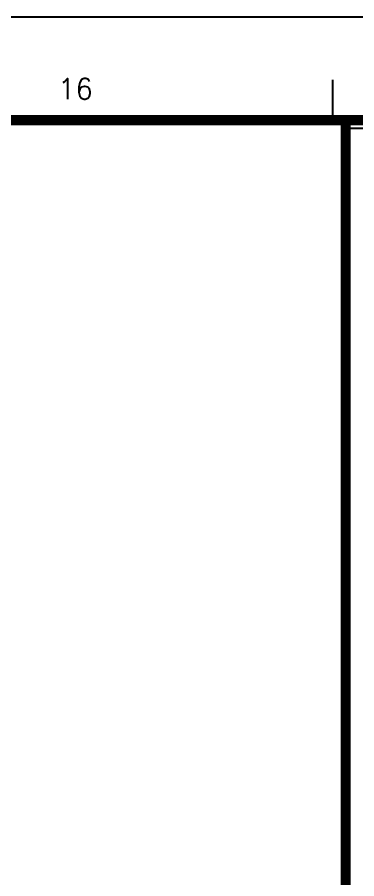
# Model space of a CAD drawing. Header units: inches. Extents: x 0 to 508000, y 0 to 738838.
# Drawn here: x 79435 to 82736, y 40359 to 48738 of the extents above; entities that cross this region are included whole.
import ezdxf
from ezdxf.enums import TextEntityAlignment as Align

# ---------------------------------------------------------------- set-up
doc = ezdxf.new("R2010")
doc.units = ezdxf.units.IN
doc.header["$LTSCALE"] = 1000
doc.header["$MEASUREMENT"] = 0
doc.layers.add('TK', color=7, linetype='Continuous', true_color=0xffffff)
doc.layers.add('ZG-图框层', color=4, linetype='Continuous', true_color=0x00ffff)
doc.styles.add('ISOCP', font='txt.shx', dxfattribs={"height": 0.2, "bigfont": 'gbcbig.shx'})

# ---------------------------------------------------------------- blocks, each defined once
blk = doc.blocks.new('CCIAD-TK-A2-图签')
at = {"layer": 'TK', "color": 0, "lineweight": -3}
blk.add_line((529.286, 409.65), (584, 409.65), dxfattribs=at)
at = {"layer": 'TK', "lineweight": -3, "const_width": 1}
blk.add_lwpolyline([(529.286, 10.457), (529.286, 410)], dxfattribs=at)

msp = doc.modelspace()

# ---------------------------------------------------------------- linework, layer by layer
at = {"layer": 'TK', "lineweight": -3}
msp.add_line((82500, 48129.8), (82500, 47738.4), dxfattribs=at)
at = {"layer": 'ZG-图框层', "lineweight": -3}
msp.add_lwpolyline([(0, 6738.4), (89100, 6738.4), (89100, 48738.4), (0, 48738.4)], close=True, dxfattribs=at)
at = {"layer": 'ZG-图框层', "lineweight": -3, "const_width": 100}
msp.add_lwpolyline([(2500, 7738.4), (88100, 7738.4), (88100, 47738.4), (2500, 47738.4)], close=True, dxfattribs=at)

# ---------------------------------------------------------------- block references
at = {"layer": 'TK', "xscale": 100, "yscale": 100}
msp.add_blockref('CCIAD-TK-A2-图签', (29700, 6692.8), dxfattribs=at)

# ---------------------------------------------------------------- texts
at = {"layer": 'TK', "style": 'ISOCP'}
msp.add_text('16', height=200, dxfattribs=at).set_placement((80000, 48042.3), align=Align.MIDDLE_CENTER)

doc.saveas('drawing.dxf')
